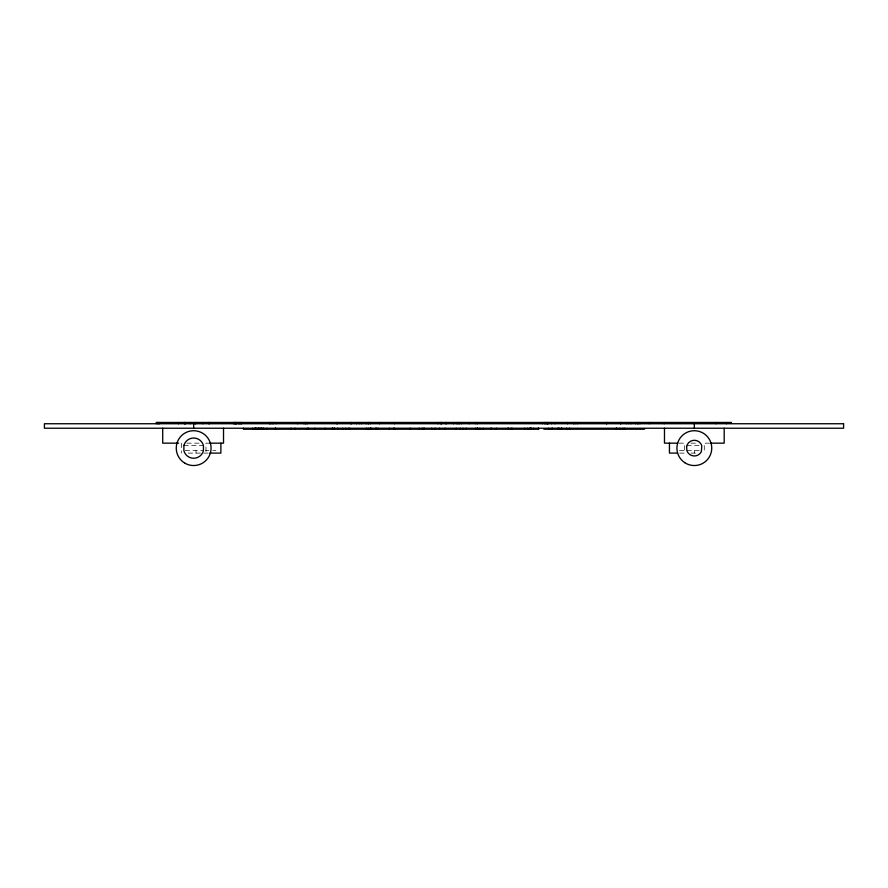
<?xml version="1.0" encoding="UTF-8"?>
<svg xmlns="http://www.w3.org/2000/svg" width="888" height="888" viewBox="0 0 888 888"><rect width="100%" height="100%" fill="white"/><g stroke="black" fill="none" stroke-linecap="round" stroke-linejoin="round"><path stroke-width="0.67" stroke-dasharray="4.44 3.33" d="M186.835 443.156L200.499 443.156M209.834 443.156L205.972 443.156L205.972 453.102M679.076 443.156L684.382 443.156L684.382 453.102L679.409 453.102M691.019 443.156L697.646 443.156M709.59 443.156L704.284 443.156L704.284 453.102M183.849 445.643L203.474 445.643M686.868 445.643L701.798 445.643M185.159 450.616L203.707 450.616M205.639 450.616L208.858 450.616M212.776 450.616L215.917 450.616M679.409 450.616L684.382 450.616M686.957 450.616L700.443 450.616M188.201 453.102L201.276 453.102M203.707 453.102L209.834 453.102M691.019 453.102L697.646 453.102M694.338 450.616L694.338 453.102M196.026 450.616L196.026 453.102M181.363 443.156L181.363 453.102"/><path stroke-width="1.33" d="M731.49 422.466L156.221 422.466L156.221 423.743M543.833 429.226L644.577 429.226M178.699 443.156L162.715 443.156L162.715 428.227M209.834 443.156L223.521 443.156L223.521 428.227M677.744 443.156L664.479 443.156L664.479 428.227M710.922 443.156L724.186 443.156L724.186 428.227M209.834 453.102L220.89 453.102L220.89 443.156M677.344 453.102L669.452 453.102L669.452 443.156M726.44 422.466L726.44 423.743M716.128 422.466L716.128 423.743M694.338 423.743L694.338 428.227M664.18 422.466L664.18 423.743M649.228 422.466L649.228 423.743M639.926 422.466L639.926 423.743M638.106 422.466L638.106 423.743M637.706 422.466L637.706 423.743M635.686 422.466L635.686 423.743M631.035 422.466L631.035 423.743M628.804 422.466L628.804 423.743M626.184 422.466L626.184 423.743M624.775 428.227L624.775 429.226M622.943 428.227L622.943 429.226M620.923 422.466L620.923 423.743M620.523 422.466L620.523 423.743M619.957 428.227L619.957 429.226M616.794 428.227L616.794 429.226M616.294 428.227L616.294 429.226M606.782 422.466L606.782 423.743M606.571 422.466L606.571 423.743M577.267 422.466L577.267 423.743M575.047 422.466L575.047 423.743M573.626 422.466L573.626 423.743M569.541 428.227L569.541 429.226M567.565 422.466L567.565 423.743M566.711 428.227L566.711 429.226M561.716 428.227L561.716 429.226M561.549 428.227L561.549 429.226M559.551 428.227L559.551 429.226M558.552 428.227L558.552 429.226M557.72 428.227L557.72 429.226M555.033 422.466L555.033 423.743M552.403 428.227L552.403 429.226M551.903 428.227L551.903 429.226M551.592 422.466L551.592 423.743M548.762 422.466L548.762 423.743M548.74 428.227L548.74 429.226M546.742 422.466L546.742 423.743M545.532 422.466L545.532 423.743M544.522 422.466L544.522 423.743M542.291 422.466L542.291 423.743M538.761 428.227L538.761 429.226L243.423 429.226L243.423 428.227M538.261 428.227L538.261 429.226M533.599 428.227L533.599 429.226M531.268 428.227L531.268 429.226M530.769 428.227L530.769 429.226M530.436 428.227L530.436 429.226M529.437 428.227L529.437 429.226M527.605 428.227L527.605 429.226M524.775 428.227L524.775 429.226M512.132 428.227L512.132 429.226M511.133 428.227L511.133 429.226M508.313 428.227L508.313 429.226M507.98 428.227L507.98 429.226M496.325 428.227L496.325 429.226M491.341 428.227L491.341 429.226M490.842 428.227L490.842 429.226M483.35 428.227L483.35 429.226M479.853 428.227L479.853 429.226M477.611 422.466L477.611 423.743M477.689 428.227L477.689 429.226M477.356 428.227L477.356 429.226M475.79 422.466L475.79 423.743M475.868 428.227L475.868 429.226M469.119 422.466L469.119 423.743M466.211 428.227L466.211 429.226M463.048 428.227L463.048 429.226M461.649 422.466L461.649 423.743M460.217 428.227L460.217 429.226M459.418 422.466L459.418 423.743M458.208 422.466L458.208 423.743M456.798 422.466L456.798 423.743M456.232 428.227L456.232 429.226M453.557 422.466L453.557 423.743M446.486 422.466L446.486 423.743M445.676 422.466L445.676 423.743M445.077 428.227L445.077 429.226M441.636 422.466L441.636 423.743M441.225 422.466L441.225 423.743M440.215 422.466L440.215 423.743M439.427 428.227L439.427 429.226M437.795 422.466L437.795 423.743M435.098 428.227L435.098 429.226M431.768 428.227L431.768 429.226M424.286 428.227L424.286 429.226M423.787 428.227L423.787 429.226M422.122 428.227L422.288 429.226M419.291 428.227L419.291 429.226M410.312 428.227L410.312 429.226M394.672 428.227L394.672 429.226M394.538 422.466L394.538 423.743M393.673 428.227L393.673 429.226M389.344 428.227L389.344 429.226M379.576 422.466L379.576 423.743M378.033 428.227L378.033 429.226M376.534 428.227L376.534 429.226M375.535 428.227L375.535 429.226M371.706 428.227L371.706 429.226M370.54 428.227L370.54 429.226M370.285 422.466L370.285 423.743M370.207 428.227L370.207 429.226M368.465 422.466L368.465 423.743M368.209 428.227L368.209 429.226M368.054 422.466L368.054 423.743M366.544 428.227L366.544 429.226M366.034 422.466L366.034 423.743M361.383 422.466L361.383 423.743M359.163 422.466L359.163 423.743M356.532 422.466L356.532 423.743M351.282 422.466L351.282 423.743M350.882 422.466L350.882 423.743M349.739 428.227L349.739 429.226M348.573 428.227L348.573 429.226M345.754 428.227L345.754 429.226M342.757 428.227L342.757 429.226M337.762 428.227L337.762 429.226M337.129 422.466L337.129 423.743M336.929 422.466L336.929 423.743M334.432 428.227L334.432 429.226M334.099 428.227L334.099 429.226M332.434 428.227L332.434 429.226M332.267 428.227L332.267 429.226M325.119 428.227L325.119 429.226M314.807 428.227L314.807 429.226M308.48 428.227L308.48 429.226M307.625 422.466L307.625 423.743M307.315 428.227L307.315 429.226M306.205 422.466L306.205 423.743M305.394 422.466L305.394 423.743M303.985 422.466L303.985 423.743M297.713 422.466L297.713 423.743M295.005 428.227L295.005 429.226M291.175 428.227L291.175 429.226M276.09 422.466L276.09 423.743M275.702 428.227L275.702 429.226M275.202 428.227L275.202 429.226M273.26 422.466L273.26 423.743M272.05 422.466L272.05 423.743M270.23 422.466L270.23 423.743M269.619 422.466L269.619 423.743M267.044 428.227L267.044 429.226M263.725 428.227L263.725 429.226M263.059 428.227L263.059 429.226M261.727 428.227L261.727 429.226M261.227 428.227L261.227 429.226M260.062 428.227L260.062 429.226M259.729 428.227L259.729 429.226M258.397 428.227L258.397 429.226M258.23 428.227L258.23 429.226M256.732 428.227L256.732 429.226M255.733 428.227L255.733 429.226M255.566 428.227L255.566 429.226M254.401 428.227L254.401 429.226M252.569 428.227L252.569 429.226M241.325 422.466L241.325 423.743M241.114 422.466L241.114 423.743M240.104 422.466L240.104 423.743M239.305 422.466L239.305 423.743M238.284 422.466L238.284 423.743M236.674 422.466L236.674 423.743M236.264 422.466L236.264 423.743M235.464 422.466L235.464 423.743M235.054 422.466L235.054 423.743M234.443 422.466L234.443 423.743M233.433 422.466L233.433 423.743M209.379 422.466L209.379 423.743M208.78 422.466L208.78 423.743M202.919 422.466L202.919 423.743M195.837 422.466L195.837 423.743M195.238 422.466L195.238 423.743M193.662 423.743L193.662 428.227M190.176 422.466L190.176 423.743M185.537 422.466L185.537 423.743M184.926 422.466L184.926 423.743M184.526 422.466L184.526 423.743M178.455 422.466L178.455 423.743M159.662 422.466L159.662 423.743M158.441 422.466L158.441 423.743M157.642 422.466L157.642 423.743M686.624 446.553L686.868 450.616A7.87 7.87 0 0 0 701.365 451.648L701.798 445.643A7.87 7.87 0 0 0 687.301 444.611L686.624 446.553M183.927 445.376L183.849 450.616A10.123 10.123 0 0 0 203.408 450.882L203.474 445.643A10.123 10.123 0 0 0 183.927 445.376M843.6 423.743L44.4 423.743L44.4 428.227L843.6 428.227L843.6 423.743M547.552 423.743L547.552 422.466L547.496 423.743M684.737 462.659A17.416 17.416 0 0 0 711.721 449.173A17.416 17.416 0 0 0 686.546 432.556A17.416 17.416 0 0 0 684.737 462.659M184.76 463.092A17.416 17.416 0 0 0 211.078 448.362A17.416 17.416 0 0 0 185.159 432.933A17.416 17.416 0 0 0 184.76 463.092"/></g></svg>
